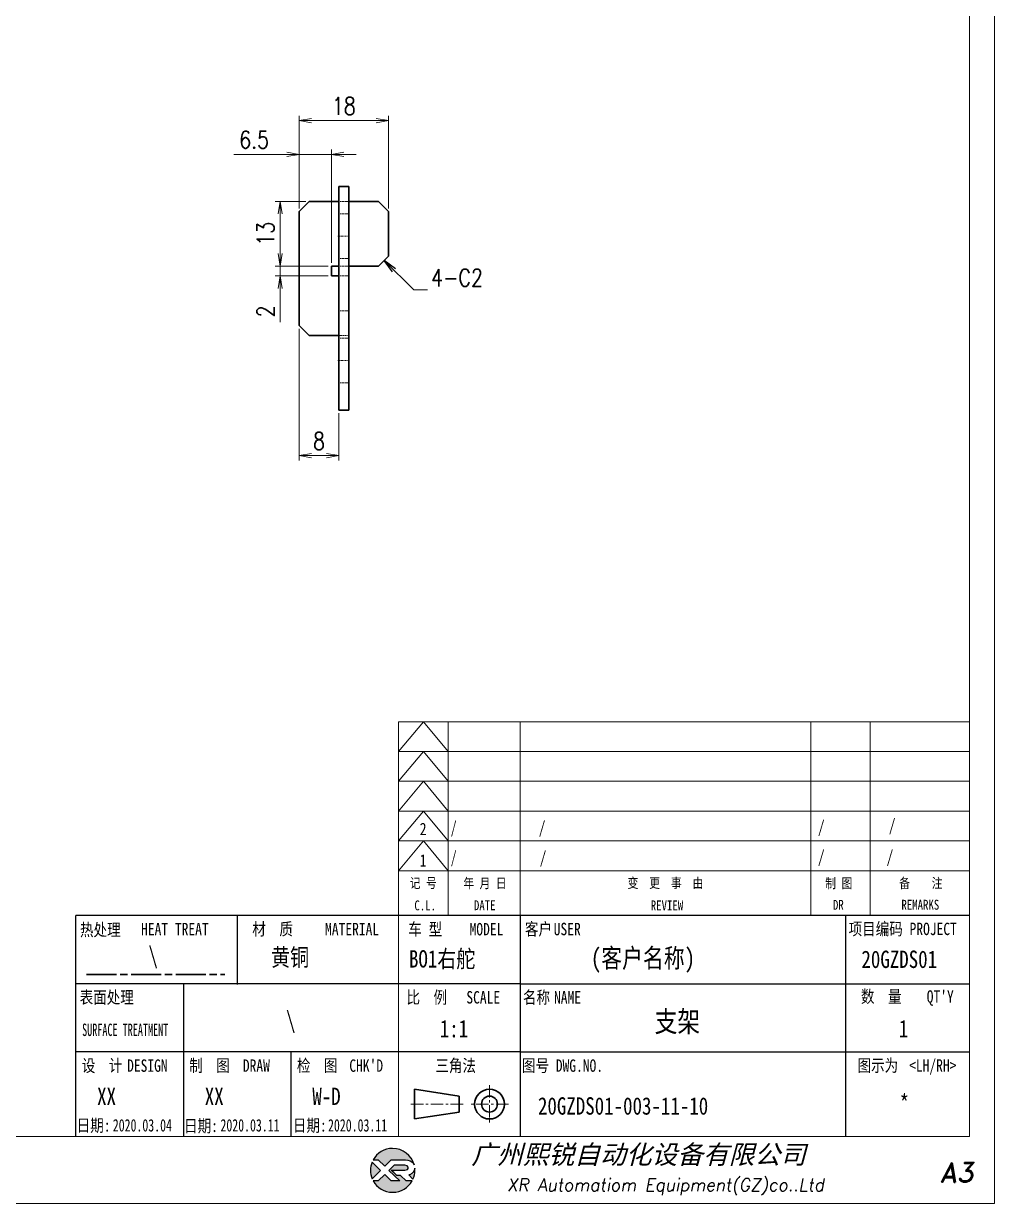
# Model space of a CAD drawing. Header units: inches. Extents: x 269 to 10986, y 1043 to 4337.
# Drawn here: x 2682.5 to 2878, y 1166.8 to 1404.4 of the extents above; entities that cross this region are included whole.
import ezdxf
from ezdxf.enums import TextEntityAlignment as Align

# ---------------------------------------------------------------- set-up
doc = ezdxf.new("R2010")
doc.units = ezdxf.units.IN
doc.header["$MEASUREMENT"] = 0
for name, pattern in [('AM_ISO02W050x2', [3.75, 3, -0.75]), ('AM_ISO08W050x2', [9, 6, -0.75, 1.5, -0.75]), ('CENTER', [2, 1.25, -0.25, 0.25, -0.25])]:
    doc.linetypes.add(name, pattern=pattern)
for name, color, linetype in [('DIM', 3, 'Continuous'), ('layer 1', 7, 'Continuous'), ('图\\M+19E79\\M+195B6\\M+18E9A', 7, 'Continuous'), ('图号', 7, 'Continuous'), ('图名', 7, 'Continuous'), ('数量', 7, 'Continuous'), ('材质', 7, 'Continuous'), ('表面处理', 7, 'Continuous'), ('车型', 7, 'Continuous')]:
    doc.layers.add(name, color=color, linetype=linetype)
for name, color, linetype, lineweight in [('中心线', 2, 'AM_ISO08W050x2', 18), ('图框', 7, 'Continuous', 18), ('热处理', 7, 'Continuous', 20), ('粗实线', 7, 'Continuous', 35), ('粗点划线', 6, 'AM_ISO08W050x2', 35), ('虚线', 1, 'AM_ISO02W050x2', 18)]:
    doc.layers.add(name, color=color, linetype=linetype, lineweight=lineweight)
doc.layers.add('打印', color=7, linetype='Continuous', lineweight=15, plot=False)
doc.layers.add('打印-禁用', color=7, linetype='Continuous', lineweight=15, plot=False)
doc.styles.add('DIM', font='romans.shx', dxfattribs={"width": 0.8, "bigfont": 'bigfont.shx'})
doc.styles.add('STYLE1', font='')
doc.styles.add('国标', font='simfang.ttf', dxfattribs={"width": 0.8})
doc.styles.add('标题\\M+18E9A', font='romand.shx', dxfattribs={"oblique": 10, "bigfont": 'bigfont.shx'})
doc.styles.get('STYLE1').set_extended_font_data('SimSun')
doc.dimstyles.new('XR 1-1', dxfattribs={"dimtxt": 3.5, "dimasz": 2.5, "dimexe": 1, "dimexo": 0.625, "dimgap": 1.2, "dimtad": 1, "dimtoh": 1, "dimdsep": 46, "dimtxsty": 'DIM', "dimblk": 'OPEN', "dimcen": 0, "dimclrd": 8, "dimclre": 8, "dimclrt": 2, "dimazin": 2, "dimtfac": 0.5, "dimtmove": 0, "dimatfit": 3, "dimldrblk": 'OPEN', "dimfxl": 0, "dimtolj": 2, "dimlwd": 18, "dimlwe": 18, "dimarcsym": 0})
doc.dimstyles.new('XR 1-1$0', dxfattribs={"dimtxt": 3.5, "dimasz": 2.5, "dimexe": 1, "dimexo": 0.625, "dimgap": 1.2, "dimtad": 1, "dimzin": 9, "dimdsep": 46, "dimtxsty": 'DIM', "dimblk": 'OPEN', "dimcen": 0, "dimclrd": 8, "dimclre": 8, "dimclrt": 2, "dimazin": 2, "dimtfac": 0.5, "dimtmove": 0, "dimatfit": 3, "dimldrblk": 'OPEN', "dimfxl": 0, "dimtolj": 2, "dimlwd": 18, "dimlwe": 18, "dimarcsym": 0})

# ---------------------------------------------------------------- blocks, each defined once
blk = doc.blocks.new('XR')
at = {"true_color": 0xfc8000}
h = blk.add_hatch(color=30, dxfattribs=at)
h.set_gradient(color1=(252, 128, 0), rotation=240, one_color=1, tint=1, name='INVCURVED')
edge = h.paths.add_edge_path()
edge.add_spline(control_points=[(-434.18, -5928.47), (-433.9, -5928.74), (-433.63, -5929.01), (-433.63, -5929.01), (-433.63, -5929.01), (-433.63, -5929.01), (-433.36, -5928.74), (-433.09, -5928.47)], knot_values=[0.5625, 0.5625, 0.5625, 0.5625, 0.625, 0.625, 0.625, 0.625, 0.6875, 0.6875, 0.6875, 0.6875], degree=3, periodic=0)
edge.add_spline(control_points=[(-433.09, -5928.47), (-432.82, -5928.2), (-432.54, -5927.93), (-432.54, -5927.93), (-432.54, -5927.93), (-432.54, -5927.93), (-432.04, -5927.93), (-431.53, -5927.93)], knot_values=[0.4375, 0.4375, 0.4375, 0.4375, 0.5, 0.5, 0.5, 0.5, 0.5625, 0.5625, 0.5625, 0.5625], degree=3, periodic=0)
edge.add_spline(control_points=[(-431.53, -5927.93), (-431.03, -5927.93), (-430.52, -5927.93), (-430.52, -5927.93), (-430.52, -5927.93), (-430, -5927.93), (-429.43, -5927.96), (-429.01, -5928.33)], knot_values=[0.25, 0.25, 0.25, 0.25, 0.3125, 0.3125, 0.3125, 0.3125, 0.4375, 0.4375, 0.4375, 0.4375], degree=3, periodic=0)
edge.add_spline(control_points=[(-429.01, -5928.33), (-428.88, -5928.44), (-428.78, -5928.59), (-428.71, -5928.75)], knot_values=[0.125, 0.125, 0.125, 0.125, 0.25, 0.25, 0.25, 0.25], degree=3, periodic=0)
edge.add_spline(control_points=[(-428.71, -5928.75), (-429.13, -5927.18), (-430.58, -5926.02), (-432.31, -5926.02)], knot_values=[0, 0, 0, 0, 0.125, 0.125, 0.125, 0.125], degree=3, periodic=0)
edge.add_spline(control_points=[(-432.31, -5926.02), (-433.72, -5926.02), (-434.94, -5926.79), (-435.58, -5927.93)], knot_values=[0.875, 0.875, 0.875, 0.875, 1, 1, 1, 1], degree=3, periodic=0)
edge.add_spline(control_points=[(-435.58, -5927.93), (-435.58, -5927.93), (-434.72, -5927.93), (-434.72, -5927.93), (-434.72, -5927.93), (-434.72, -5927.93), (-434.45, -5928.2), (-434.18, -5928.47)], knot_values=[0.6875, 0.6875, 0.6875, 0.6875, 0.8125, 0.8125, 0.8125, 0.8125, 0.875, 0.875, 0.875, 0.875], degree=3, periodic=0)
edge = h.paths.add_edge_path()
edge.add_spline(control_points=[(-434.79, -5929.26), (-435.04, -5929.02), (-435.34, -5928.72), (-435.54, -5928.53)], knot_values=[0.562504, 0.562504, 0.562504, 0.562504, 0.656252, 0.656252, 0.656252, 0.656252], degree=3, periodic=0)
edge.add_spline(control_points=[(-435.54, -5928.53), (-435.67, -5928.4), (-435.76, -5928.31), (-435.76, -5928.31), (-435.76, -5928.31), (-435.94, -5928.74), (-436.03, -5929.21), (-436.03, -5929.71)], knot_values=[0.25, 0.25, 0.25, 0.25, 0.312504, 0.312504, 0.312504, 0.312504, 0.562504, 0.562504, 0.562504, 0.562504], degree=3, periodic=0)
edge.add_spline(control_points=[(-436.03, -5929.71), (-436.03, -5930.2), (-435.94, -5930.67), (-435.76, -5931.1), (-435.76, -5931.1), (-435.4, -5930.75), (-435.05, -5930.4)], knot_values=[0.874998, 0.874998, 0.874998, 0.874998, 1.124998, 1.124998, 1.124998, 1.25, 1.25, 1.25, 1.25], degree=3, periodic=0)
edge.add_spline(control_points=[(-435.05, -5930.4), (-434.7, -5930.05), (-434.34, -5929.71), (-434.34, -5929.71), (-434.34, -5929.71), (-434.34, -5929.71), (-434.34, -5929.71), (-434.34, -5929.71)], knot_values=[0.749878, 0.749878, 0.749878, 0.749878, 0.874875, 0.874875, 0.874875, 0.874875, 0.874998, 0.874998, 0.874998, 0.874998], degree=3, periodic=0)
edge.add_spline(control_points=[(-434.34, -5929.71), (-434.34, -5929.71), (-434.34, -5929.71), (-434.34, -5929.71)], knot_values=[0.749634, 0.749634, 0.749634, 0.749634, 0.749817, 0.749817, 0.749817, 0.749817], degree=3, periodic=0)
edge.add_spline(control_points=[(-434.35, -5929.7), (-434.35, -5929.7), (-434.35, -5929.7), (-434.35, -5929.7)], knot_values=[0.738281, 0.738281, 0.738281, 0.738281, 0.742188, 0.742188, 0.742188, 0.742188], degree=3, periodic=0)
edge.add_spline(control_points=[(-434.35, -5929.7), (-434.36, -5929.69), (-434.37, -5929.68), (-434.38, -5929.67)], knot_values=[0.726563, 0.726563, 0.726563, 0.726563, 0.738281, 0.738281, 0.738281, 0.738281], degree=3, periodic=0)
edge.add_spline(control_points=[(-434.38, -5929.67), (-434.38, -5929.66), (-434.39, -5929.65), (-434.4, -5929.65)], knot_values=[0.718751, 0.718751, 0.718751, 0.718751, 0.726563, 0.726563, 0.726563, 0.726563], degree=3, periodic=0)
edge.add_spline(control_points=[(-434.4, -5929.65), (-434.42, -5929.63), (-434.45, -5929.6), (-434.47, -5929.58)], knot_values=[0.703126, 0.703126, 0.703126, 0.703126, 0.718751, 0.718751, 0.718751, 0.718751], degree=3, periodic=0)
edge.add_spline(control_points=[(-434.47, -5929.58), (-434.5, -5929.55), (-434.53, -5929.52), (-434.56, -5929.49)], knot_values=[0.687501, 0.687501, 0.687501, 0.687501, 0.703126, 0.703126, 0.703126, 0.703126], degree=3, periodic=0)
edge.add_spline(control_points=[(-434.56, -5929.49), (-434.63, -5929.42), (-434.71, -5929.35), (-434.79, -5929.26)], knot_values=[0.656252, 0.656252, 0.656252, 0.656252, 0.687501, 0.687501, 0.687501, 0.687501], degree=3, periodic=0)
at = {"true_color": 0x0348ff}
h = blk.add_hatch(color=160, dxfattribs=at)
h.set_gradient(color1=(3, 72, 255), color2=(0, 41, 153), one_color=1, tint=0.3, name='HEMISPHERICAL')
edge = h.paths.add_edge_path()
edge.add_spline(control_points=[(-432.54, -5929.67), (-432.26, -5929.95), (-431.94, -5930.23), (-431.66, -5930.51), (-431.66, -5930.51), (-431.66, -5930.51), (-431.66, -5930.51), (-431.66, -5930.51)], knot_values=[0.736842, 0.736842, 0.736842, 0.736842, 0.789474, 0.789474, 0.789474, 0.789474, 0.802633, 0.802633, 0.802633, 0.802633], degree=3, periodic=0)
edge.add_spline(control_points=[(-431.66, -5930.51), (-431.65, -5930.51), (-431.65, -5930.52), (-431.65, -5930.52)], knot_values=[0.802633, 0.802633, 0.802633, 0.802633, 0.815791, 0.815791, 0.815791, 0.815791], degree=3, periodic=0)
edge.add_spline(control_points=[(-431.65, -5930.52), (-431.64, -5930.53), (-431.64, -5930.53), (-431.64, -5930.53)], knot_values=[0.815791, 0.815791, 0.815791, 0.815791, 0.82237, 0.82237, 0.82237, 0.82237], degree=3, periodic=0)
edge.add_spline(control_points=[(-431.64, -5930.53), (-431.64, -5930.53), (-431.64, -5930.53), (-431.63, -5930.54)], knot_values=[0.82237, 0.82237, 0.82237, 0.82237, 0.828949, 0.828949, 0.828949, 0.828949], degree=3, periodic=0)
edge.add_spline(control_points=[(-431.63, -5930.54), (-431.63, -5930.54), (-431.63, -5930.54), (-431.63, -5930.54), (-431.63, -5930.54), (-431.63, -5930.54), (-431.59, -5930.54), (-431.52, -5930.54)], knot_values=[0.841901, 0.841901, 0.841901, 0.841901, 0.842105, 0.842105, 0.842105, 0.842105, 0.855264, 0.855264, 0.855264, 0.855264], degree=3, periodic=0)
edge.add_spline(control_points=[(-431.52, -5930.54), (-431.46, -5930.54), (-431.38, -5930.54), (-431.3, -5930.54)], knot_values=[0.855264, 0.855264, 0.855264, 0.855264, 0.868422, 0.868422, 0.868422, 0.868422], degree=3, periodic=0)
edge.add_spline(control_points=[(-431.3, -5930.54), (-431.26, -5930.54), (-431.22, -5930.54), (-431.18, -5930.54)], knot_values=[0.868422, 0.868422, 0.868422, 0.868422, 0.875, 0.875, 0.875, 0.875], degree=3, periodic=0)
edge.add_spline(control_points=[(-431.18, -5930.54), (-431.14, -5930.54), (-431.1, -5930.54), (-431.07, -5930.54)], knot_values=[0.875, 0.875, 0.875, 0.875, 0.881579, 0.881579, 0.881579, 0.881579], degree=3, periodic=0)
edge.add_spline(control_points=[(-431.07, -5930.54), (-431.05, -5930.54), (-431.04, -5930.54), (-431.03, -5930.54)], knot_values=[0.881579, 0.881579, 0.881579, 0.881579, 0.884869, 0.884869, 0.884869, 0.884869], degree=3, periodic=0)
edge.add_spline(control_points=[(-431.03, -5930.54), (-431.02, -5930.54), (-431, -5930.54), (-431, -5930.54)], knot_values=[0.884869, 0.884869, 0.884869, 0.884869, 0.888158, 0.888158, 0.888158, 0.888158], degree=3, periodic=0)
edge.add_spline(control_points=[(-431, -5930.54), (-430.99, -5930.54), (-430.99, -5930.54), (-430.98, -5930.54)], knot_values=[0.888158, 0.888158, 0.888158, 0.888158, 0.889803, 0.889803, 0.889803, 0.889803], degree=3, periodic=0)
edge.add_spline(control_points=[(-430.98, -5930.54), (-430.98, -5930.54), (-430.98, -5930.54), (-430.97, -5930.54)], knot_values=[0.889803, 0.889803, 0.889803, 0.889803, 0.891447, 0.891447, 0.891447, 0.891447], degree=3, periodic=0)
edge.add_spline(control_points=[(-430.97, -5930.54), (-430.97, -5930.54), (-430.97, -5930.54), (-430.97, -5930.54)], knot_values=[0.891447, 0.891447, 0.891447, 0.891447, 0.89227, 0.89227, 0.89227, 0.89227], degree=3, periodic=0)
edge.add_spline(control_points=[(-430.97, -5930.54), (-430.97, -5930.54), (-430.97, -5930.54), (-430.97, -5930.54)], knot_values=[0.89227, 0.89227, 0.89227, 0.89227, 0.893092, 0.893092, 0.893092, 0.893092], degree=3, periodic=0)
edge.add_spline(control_points=[(-430.97, -5930.54), (-430.97, -5930.54), (-430.97, -5930.54), (-430.97, -5930.54)], knot_values=[0.893092, 0.893092, 0.893092, 0.893092, 0.893503, 0.893503, 0.893503, 0.893503], degree=3, periodic=0)
edge.add_spline(control_points=[(-430.97, -5930.54), (-430.97, -5930.54), (-430.97, -5930.54), (-430.97, -5930.54)], knot_values=[0.893503, 0.893503, 0.893503, 0.893503, 0.893914, 0.893914, 0.893914, 0.893914], degree=3, periodic=0)
edge.add_spline(control_points=[(-430.97, -5930.54), (-430.97, -5930.54), (-430.97, -5930.54), (-430.97, -5930.54)], knot_values=[0.893914, 0.893914, 0.893914, 0.893914, 0.89412, 0.89412, 0.89412, 0.89412], degree=3, periodic=0)
edge.add_spline(control_points=[(-430.97, -5930.54), (-430.97, -5930.54), (-430.97, -5930.54), (-430.97, -5930.54)], knot_values=[0.89412, 0.89412, 0.89412, 0.89412, 0.894326, 0.894326, 0.894326, 0.894326], degree=3, periodic=0)
edge.add_spline(control_points=[(-430.97, -5930.54), (-430.97, -5930.54), (-430.97, -5930.54), (-430.97, -5930.54)], knot_values=[0.894428, 0.894428, 0.894428, 0.894428, 0.894531, 0.894531, 0.894531, 0.894531], degree=3, periodic=0)
edge.add_spline(control_points=[(-430.97, -5930.54), (-430.97, -5930.54), (-430.97, -5930.54), (-430.97, -5930.54)], knot_values=[0.894531, 0.894531, 0.894531, 0.894531, 0.894583, 0.894583, 0.894583, 0.894583], degree=3, periodic=0)
edge.add_spline(control_points=[(-430.97, -5930.54), (-430.97, -5930.54), (-430.97, -5930.54), (-430.97, -5930.54), (-430.97, -5930.54), (-430.97, -5930.54), (-430.73, -5930.78), (-430.49, -5931.01)], knot_values=[0.894685, 0.894685, 0.894685, 0.894685, 0.894737, 0.894737, 0.894737, 0.894737, 0.921052, 0.921052, 0.921052, 0.921052], degree=3, periodic=0)
edge.add_spline(control_points=[(-430.49, -5931.01), (-430.26, -5931.24), (-430.02, -5931.48), (-430.02, -5931.48)], knot_values=[0.921052, 0.921052, 0.921052, 0.921052, 0.947368, 0.947368, 0.947368, 0.947368], degree=3, periodic=0)
edge.add_spline(control_points=[(-430.02, -5931.48), (-430.02, -5931.48), (-430.02, -5931.48), (-430.02, -5931.48)], knot_values=[0.947522, 0.947522, 0.947522, 0.947522, 0.947573, 0.947573, 0.947573, 0.947573], degree=3, periodic=0)
edge.add_spline(control_points=[(-430.02, -5931.48), (-430.02, -5931.48), (-430.02, -5931.48), (-430.02, -5931.48)], knot_values=[0.947573, 0.947573, 0.947573, 0.947573, 0.947676, 0.947676, 0.947676, 0.947676], degree=3, periodic=0)
edge.add_spline(control_points=[(-430.02, -5931.48), (-430.02, -5931.48), (-430.02, -5931.48), (-430.02, -5931.48)], knot_values=[0.947676, 0.947676, 0.947676, 0.947676, 0.947779, 0.947779, 0.947779, 0.947779], degree=3, periodic=0)
edge.add_spline(control_points=[(-430.02, -5931.48), (-430.02, -5931.48), (-430.02, -5931.48), (-430.02, -5931.48)], knot_values=[0.947779, 0.947779, 0.947779, 0.947779, 0.947984, 0.947984, 0.947984, 0.947984], degree=3, periodic=0)
edge.add_spline(control_points=[(-430.02, -5931.48), (-430.02, -5931.48), (-430.02, -5931.48), (-430.02, -5931.48)], knot_values=[0.947984, 0.947984, 0.947984, 0.947984, 0.94819, 0.94819, 0.94819, 0.94819], degree=3, periodic=0)
edge.add_spline(control_points=[(-430.02, -5931.48), (-430.02, -5931.48), (-430.02, -5931.48), (-430.02, -5931.48)], knot_values=[0.94819, 0.94819, 0.94819, 0.94819, 0.948601, 0.948601, 0.948601, 0.948601], degree=3, periodic=0)
edge.add_spline(control_points=[(-430.02, -5931.48), (-430.02, -5931.48), (-430.02, -5931.48), (-430.02, -5931.48)], knot_values=[0.948601, 0.948601, 0.948601, 0.948601, 0.949012, 0.949012, 0.949012, 0.949012], degree=3, periodic=0)
edge.add_spline(control_points=[(-430.02, -5931.48), (-430.02, -5931.48), (-430.01, -5931.48), (-430.01, -5931.48)], knot_values=[0.949012, 0.949012, 0.949012, 0.949012, 0.949834, 0.949834, 0.949834, 0.949834], degree=3, periodic=0)
edge.add_spline(control_points=[(-430.01, -5931.48), (-430.01, -5931.48), (-430.01, -5931.48), (-430.01, -5931.48)], knot_values=[0.949834, 0.949834, 0.949834, 0.949834, 0.950657, 0.950657, 0.950657, 0.950657], degree=3, periodic=0)
edge.add_spline(control_points=[(-430.01, -5931.48), (-430.01, -5931.48), (-430, -5931.48), (-430, -5931.48)], knot_values=[0.950657, 0.950657, 0.950657, 0.950657, 0.952301, 0.952301, 0.952301, 0.952301], degree=3, periodic=0)
edge.add_spline(control_points=[(-430, -5931.48), (-429.99, -5931.48), (-429.98, -5931.48), (-429.98, -5931.48)], knot_values=[0.952301, 0.952301, 0.952301, 0.952301, 0.953946, 0.953946, 0.953946, 0.953946], degree=3, periodic=0)
edge.add_spline(control_points=[(-429.98, -5931.48), (-429.96, -5931.48), (-429.95, -5931.48), (-429.93, -5931.48)], knot_values=[0.953946, 0.953946, 0.953946, 0.953946, 0.957236, 0.957236, 0.957236, 0.957236], degree=3, periodic=0)
edge.add_spline(control_points=[(-429.93, -5931.48), (-429.91, -5931.48), (-429.89, -5931.48), (-429.87, -5931.48)], knot_values=[0.957236, 0.957236, 0.957236, 0.957236, 0.960525, 0.960525, 0.960525, 0.960525], degree=3, periodic=0)
edge.add_spline(control_points=[(-429.87, -5931.48), (-429.82, -5931.48), (-429.77, -5931.48), (-429.71, -5931.48)], knot_values=[0.960525, 0.960525, 0.960525, 0.960525, 0.967104, 0.967104, 0.967104, 0.967104], degree=3, periodic=0)
edge.add_spline(control_points=[(-429.71, -5931.48), (-429.65, -5931.48), (-429.59, -5931.48), (-429.53, -5931.48)], knot_values=[0.967104, 0.967104, 0.967104, 0.967104, 0.973683, 0.973683, 0.973683, 0.973683], degree=3, periodic=0)
edge.add_spline(control_points=[(-429.53, -5931.48), (-429.41, -5931.48), (-429.29, -5931.48), (-429.19, -5931.48)], knot_values=[0.973683, 0.973683, 0.973683, 0.973683, 0.98684, 0.98684, 0.98684, 0.98684], degree=3, periodic=0)
edge.add_spline(control_points=[(-429.19, -5931.48), (-429.1, -5931.48), (-429.04, -5931.48), (-429.04, -5931.48), (-429.67, -5932.62), (-430.9, -5933.39), (-432.31, -5933.39)], knot_values=[0.98684, 0.98684, 0.98684, 0.98684, 1, 1, 1, 1.052632, 1.052632, 1.052632, 1.052632], degree=3, periodic=0)
edge.add_spline(control_points=[(-432.31, -5933.39), (-433.72, -5933.39), (-434.94, -5932.62), (-435.58, -5931.48), (-435.58, -5931.48), (-435.58, -5931.48), (-435.36, -5931.48), (-435.15, -5931.48)], knot_values=[0.052632, 0.052632, 0.052632, 0.052632, 0.105263, 0.105263, 0.105263, 0.105263, 0.131579, 0.131579, 0.131579, 0.131579], degree=3, periodic=0)
edge.add_spline(control_points=[(-435.15, -5931.48), (-434.93, -5931.48), (-434.72, -5931.48), (-434.72, -5931.48), (-434.72, -5931.48), (-434.72, -5931.48), (-434.45, -5931.21), (-434.18, -5930.94)], knot_values=[0.131579, 0.131579, 0.131579, 0.131579, 0.157895, 0.157895, 0.157895, 0.157895, 0.184211, 0.184211, 0.184211, 0.184211], degree=3, periodic=0)
edge.add_spline(control_points=[(-434.18, -5930.94), (-433.9, -5930.67), (-433.63, -5930.4), (-433.63, -5930.4), (-433.63, -5930.4), (-433.63, -5930.4), (-433.36, -5930.67), (-433.09, -5930.94)], knot_values=[0.184211, 0.184211, 0.184211, 0.184211, 0.210526, 0.210526, 0.210526, 0.210526, 0.236842, 0.236842, 0.236842, 0.236842], degree=3, periodic=0)
edge.add_spline(control_points=[(-433.09, -5930.94), (-432.82, -5931.21), (-432.54, -5931.48), (-432.54, -5931.48), (-432.54, -5931.48), (-432.54, -5931.48), (-432.19, -5931.48), (-431.83, -5931.48)], knot_values=[0.236842, 0.236842, 0.236842, 0.236842, 0.263158, 0.263158, 0.263158, 0.263158, 0.289474, 0.289474, 0.289474, 0.289474], degree=3, periodic=0)
edge.add_spline(control_points=[(-431.83, -5931.48), (-431.48, -5931.48), (-431.12, -5931.48), (-431.12, -5931.48), (-431.12, -5931.48), (-431.12, -5931.48), (-431.57, -5931.03), (-432.02, -5930.59)], knot_values=[0.289474, 0.289474, 0.289474, 0.289474, 0.315789, 0.315789, 0.315789, 0.315789, 0.342105, 0.342105, 0.342105, 0.342105], degree=3, periodic=0)
edge.add_spline(control_points=[(-432.02, -5930.59), (-432.47, -5930.15), (-432.92, -5929.71), (-432.92, -5929.71), (-432.92, -5929.71), (-432.92, -5929.71), (-432.71, -5929.5), (-432.5, -5929.29)], knot_values=[0.342105, 0.342105, 0.342105, 0.342105, 0.368421, 0.368421, 0.368421, 0.368421, 0.394737, 0.394737, 0.394737, 0.394737], degree=3, periodic=0)
edge.add_spline(control_points=[(-432.5, -5929.29), (-432.3, -5929.09), (-432.09, -5928.88), (-432.09, -5928.88)], knot_values=[0.394737, 0.394737, 0.394737, 0.394737, 0.421053, 0.421053, 0.421053, 0.421053], degree=3, periodic=0)
edge.add_spline(control_points=[(-432.09, -5928.88), (-432.09, -5928.88), (-432.06, -5928.86), (-432.06, -5928.86)], knot_values=[0.421053, 0.421053, 0.421053, 0.421053, 0.473684, 0.473684, 0.473684, 0.473684], degree=3, periodic=0)
edge.add_spline(control_points=[(-432.06, -5928.86), (-432.06, -5928.86), (-432.06, -5928.86), (-432.06, -5928.86), (-432.06, -5928.86), (-432.06, -5928.86), (-430.4, -5928.86), (-430.26, -5928.86)], knot_values=[0.473684, 0.473684, 0.473684, 0.473684, 0.473684, 0.473684, 0.473684, 0.473684, 0.526316, 0.526316, 0.526316, 0.526316], degree=3, periodic=0)
edge.add_spline(control_points=[(-430.26, -5928.86), (-429.54, -5928.86), (-429.62, -5929.4), (-429.83, -5929.55)], knot_values=[0.526316, 0.526316, 0.526316, 0.526316, 0.578947, 0.578947, 0.578947, 0.578947], degree=3, periodic=0)
edge.add_spline(control_points=[(-429.83, -5929.55), (-429.94, -5929.62), (-430.08, -5929.65), (-430.26, -5929.65), (-430.26, -5929.65), (-430.26, -5929.65), (-430.48, -5929.65), (-430.71, -5929.66)], knot_values=[0.578947, 0.578947, 0.578947, 0.578947, 0.631579, 0.631579, 0.631579, 0.631579, 0.657895, 0.657895, 0.657895, 0.657895], degree=3, periodic=0)
edge.add_spline(control_points=[(-430.71, -5929.66), (-430.93, -5929.66), (-431.15, -5929.67), (-431.15, -5929.67), (-431.15, -5929.67), (-431.15, -5929.67), (-432.54, -5929.67), (-432.54, -5929.67)], knot_values=[0.657895, 0.657895, 0.657895, 0.657895, 0.684211, 0.684211, 0.684211, 0.684211, 0.736842, 0.736842, 0.736842, 0.736842], degree=3, periodic=0)
edge = h.paths.add_edge_path()
edge.add_spline(control_points=[(-428.6, -5929.32), (-428.61, -5929.67), (-428.76, -5930), (-429.06, -5930.22)], knot_values=[0.8, 0.8, 0.8, 0.8, 1, 1, 1, 1], degree=3, periodic=0)
edge.add_spline(control_points=[(-429.06, -5930.22), (-429.22, -5930.34), (-429.41, -5930.43), (-429.61, -5930.48)], knot_values=[0.6, 0.6, 0.6, 0.6, 0.8, 0.8, 0.8, 0.8], degree=3, periodic=0)
edge.add_spline(control_points=[(-429.61, -5930.48), (-429.61, -5930.48), (-428.9, -5931.19), (-428.9, -5931.19), (-428.9, -5931.19), (-428.69, -5930.73), (-428.58, -5930.23), (-428.58, -5929.71)], knot_values=[0.2, 0.2, 0.2, 0.2, 0.4, 0.4, 0.4, 0.4, 0.6, 0.6, 0.6, 0.6], degree=3, periodic=0)
edge.add_spline(control_points=[(-428.58, -5929.71), (-428.58, -5929.58), (-428.59, -5929.45), (-428.6, -5929.32)], knot_values=[0, 0, 0, 0, 0.2, 0.2, 0.2, 0.2], degree=3, periodic=0)
at = {"layer": 'layer 1', "color": 30}
for points, knots in [([(-432.31, -5926.02), (-430.58, -5926.02), (-429.13, -5927.18), (-428.71, -5928.75), (-428.71, -5928.75), (-428.78, -5928.59), (-428.88, -5928.44), (-429.01, -5928.33), (-429.01, -5928.33), (-429.43, -5927.96), (-430, -5927.93), (-430.52, -5927.93), (-430.52, -5927.93), (-430.52, -5927.93), (-432.54, -5927.93), (-432.54, -5927.93), (-432.54, -5927.93), (-432.54, -5927.93), (-433.63, -5929.01), (-433.63, -5929.01), (-433.63, -5929.01), (-433.63, -5929.01), (-434.72, -5927.93), (-434.72, -5927.93), (-434.72, -5927.93), (-434.72, -5927.93), (-435.58, -5927.93), (-435.58, -5927.93), (-435.58, -5927.93), (-434.94, -5926.79), (-433.72, -5926.02), (-432.31, -5926.02)], [0, 0, 0, 0, 0.125, 0.125, 0.125, 0.125, 0.25, 0.25, 0.25, 0.25, 0.375, 0.375, 0.375, 0.375, 0.5, 0.5, 0.5, 0.5, 0.625, 0.625, 0.625, 0.625, 0.75, 0.75, 0.75, 0.75, 0.875, 0.875, 0.875, 0.875, 1, 1, 1, 1]), ([(-435.76, -5931.1), (-435.94, -5930.67), (-436.03, -5930.2), (-436.03, -5929.71), (-436.03, -5929.71), (-436.03, -5929.21), (-435.94, -5928.74), (-435.76, -5928.31), (-435.76, -5928.31), (-435.76, -5928.31), (-434.34, -5929.71), (-434.34, -5929.71), (-434.34, -5929.71), (-434.34, -5929.71), (-435.76, -5931.1), (-435.76, -5931.1)], [0, 0, 0, 0, 0.25, 0.25, 0.25, 0.25, 0.5, 0.5, 0.5, 0.5, 0.75, 0.75, 0.75, 0.75, 1, 1, 1, 1])]:
    blk.add_open_spline(points, degree=3, knots=knots, dxfattribs=at)
at = {"layer": 'layer 1', "color": 154}
for points, knots in [([(-429.04, -5931.48), (-429.67, -5932.62), (-430.9, -5933.39), (-432.31, -5933.39), (-432.31, -5933.39), (-433.72, -5933.39), (-434.94, -5932.62), (-435.58, -5931.48), (-435.58, -5931.48), (-435.58, -5931.48), (-434.72, -5931.48), (-434.72, -5931.48), (-434.72, -5931.48), (-434.72, -5931.48), (-433.63, -5930.4), (-433.63, -5930.4), (-433.63, -5930.4), (-433.63, -5930.4), (-432.54, -5931.48), (-432.54, -5931.48), (-432.54, -5931.48), (-432.54, -5931.48), (-431.12, -5931.48), (-431.12, -5931.48), (-431.12, -5931.48), (-431.12, -5931.48), (-432.92, -5929.71), (-432.92, -5929.71), (-432.92, -5929.71), (-432.92, -5929.71), (-432.09, -5928.88), (-432.09, -5928.88), (-432.09, -5928.88), (-432.09, -5928.88), (-432.06, -5928.86), (-432.06, -5928.86), (-432.06, -5928.86), (-432.06, -5928.86), (-430.4, -5928.86), (-430.26, -5928.86), (-430.26, -5928.86), (-429.54, -5928.86), (-429.62, -5929.4), (-429.83, -5929.55), (-429.83, -5929.55), (-429.94, -5929.62), (-430.08, -5929.65), (-430.26, -5929.65), (-430.26, -5929.65), (-430.26, -5929.65), (-431.15, -5929.67), (-431.15, -5929.67), (-431.15, -5929.67), (-431.15, -5929.67), (-432.54, -5929.67), (-432.54, -5929.67), (-432.54, -5929.67), (-432.26, -5929.95), (-431.94, -5930.23), (-431.66, -5930.51), (-431.66, -5930.51), (-431.66, -5930.51), (-431.63, -5930.54), (-431.63, -5930.54), (-431.63, -5930.54), (-431.63, -5930.54), (-430.97, -5930.54), (-430.97, -5930.54), (-430.97, -5930.54), (-430.97, -5930.54), (-430.02, -5931.48), (-430.02, -5931.48), (-430.02, -5931.48), (-430.02, -5931.48), (-429.04, -5931.48), (-429.04, -5931.48)], [0, 0, 0, 0, 0.052632, 0.052632, 0.052632, 0.052632, 0.105263, 0.105263, 0.105263, 0.105263, 0.157895, 0.157895, 0.157895, 0.157895, 0.210526, 0.210526, 0.210526, 0.210526, 0.263158, 0.263158, 0.263158, 0.263158, 0.315789, 0.315789, 0.315789, 0.315789, 0.368421, 0.368421, 0.368421, 0.368421, 0.421053, 0.421053, 0.421053, 0.421053, 0.473684, 0.473684, 0.473684, 0.473684, 0.526316, 0.526316, 0.526316, 0.526316, 0.578947, 0.578947, 0.578947, 0.578947, 0.631579, 0.631579, 0.631579, 0.631579, 0.684211, 0.684211, 0.684211, 0.684211, 0.736842, 0.736842, 0.736842, 0.736842, 0.789474, 0.789474, 0.789474, 0.789474, 0.842105, 0.842105, 0.842105, 0.842105, 0.894737, 0.894737, 0.894737, 0.894737, 0.947368, 0.947368, 0.947368, 0.947368, 1, 1, 1, 1]), ([(-428.6, -5929.32), (-428.59, -5929.45), (-428.58, -5929.58), (-428.58, -5929.71), (-428.58, -5929.71), (-428.58, -5930.23), (-428.69, -5930.73), (-428.9, -5931.19), (-428.9, -5931.19), (-428.9, -5931.19), (-429.61, -5930.48), (-429.61, -5930.48), (-429.61, -5930.48), (-429.41, -5930.43), (-429.22, -5930.34), (-429.06, -5930.22), (-429.06, -5930.22), (-428.76, -5930), (-428.61, -5929.67), (-428.6, -5929.32)], [0, 0, 0, 0, 0.2, 0.2, 0.2, 0.2, 0.4, 0.4, 0.4, 0.4, 0.6, 0.6, 0.6, 0.6, 0.8, 0.8, 0.8, 0.8, 1, 1, 1, 1])]:
    blk.add_open_spline(points, degree=3, knots=knots, dxfattribs=at)
blk = doc.blocks.new('GZDEH零件A3图框V01版')
at = {"layer": '中心线', "color": 1, "linetype": 'CENTER', "lineweight": 5, "ltscale": 2}
for p, q in [((3175.82, -1822.66), (3175.82, -1830.26)), ((3170.49, -1826.46), (3159.89, -1826.46)), ((3179.62, -1826.46), (3172.02, -1826.46))]:
    blk.add_line(p, q, dxfattribs=at)
at = {"layer": '图\\M+19E79\\M+195B6\\M+18E9A', "color": 7}
blk.add_line((3272.49, -1788.46), (3092.49, -1788.46), dxfattribs=at)
at = {"layer": '图\\M+19E79\\M+195B6\\M+18E9A', "color": 9}
for p, q in [((3272.49, -1788.46), (3092.49, -1788.46)), ((3124.99, -1788.46), (3124.99, -1802.35)), ((3181.99, -1788.46), (3181.99, -1832.96)), ((3247.49, -1788.46), (3247.49, -1832.96)), ((3181.99, -1802.21), (3092.49, -1802.21)), ((3114.17, -1802.21), (3114.17, -1815.96)), ((3181.99, -1802.21), (3272.49, -1802.21)), ((3181.99, -1815.96), (3092.49, -1815.96)), ((3114.17, -1815.96), (3114.17, -1832.96)), ((3114.17, -1815.96), (3114.17, -1832.96)), ((3135.83, -1815.96), (3135.83, -1832.96)), ((3135.83, -1815.96), (3135.83, -1832.96)), ((3181.99, -1815.96), (3272.49, -1815.96))]:
    blk.add_line(p, q, dxfattribs=at)
at = {"layer": '图\\M+19E79\\M+195B6\\M+18E9A', "color": 9, "linetype": 'Continuous'}
blk.add_line((3092.49, -1832.96), (3092.49, -1788.46), dxfattribs=at)
at = {"layer": '图框', "linetype": 'Continuous'}
for p, q in [((3272.49, -1832.96), (3272.49, -1554.46)), ((3157.49, -1749.46), (3272.49, -1749.46)), ((3157.49, -1832.96), (3157.49, -1749.46)), ((2882.49, -1832.96), (3272.49, -1832.96))]:
    blk.add_line(p, q, dxfattribs=at)
at = {"layer": '图框', "color": 9}
for p, q in [((3157.49, -1755.46), (3162.49, -1749.46)), ((3162.49, -1749.46), (3167.49, -1755.46)), ((3167.49, -1788.46), (3167.49, -1749.46)), ((3240.49, -1788.46), (3240.49, -1749.46)), ((3252.49, -1749.46), (3252.49, -1788.46)), ((3157.49, -1755.46), (3272.49, -1755.46)), ((3157.49, -1761.46), (3162.49, -1755.46)), ((3162.49, -1755.46), (3167.49, -1761.46)), ((3157.49, -1761.46), (3272.49, -1761.46)), ((3157.49, -1767.46), (3162.49, -1761.46)), ((3162.49, -1761.46), (3167.49, -1767.46)), ((3157.49, -1767.46), (3272.49, -1767.46)), ((3157.49, -1773.46), (3162.49, -1767.46)), ((3162.49, -1767.46), (3167.49, -1773.46)), ((3157.49, -1773.46), (3272.49, -1773.46)), ((3157.49, -1779.46), (3162.49, -1773.46)), ((3162.49, -1773.46), (3167.49, -1779.46)), ((3157.49, -1779.46), (3272.49, -1779.46))]:
    blk.add_line(p, q, dxfattribs=at)
at = {"layer": '图框', "color": 9, "linetype": 'Continuous'}
blk.add_line((3181.99, -1749.46), (3181.99, -1832.96), dxfattribs=at)
at = {"layer": '图框', "color": 2, "linetype": 'ByBlock', "lineweight": 35}
for p, q in [((3169.69, -1824.86), (3160.69, -1823.46)), ((3160.69, -1829.46), (3160.69, -1823.46)), ((3169.69, -1824.86), (3169.69, -1828.06)), ((3169.69, -1828.06), (3160.69, -1829.46))]:
    blk.add_line(p, q, dxfattribs=at)
for radius in [3, 1.6]:
    blk.add_circle((3175.82, -1826.46), radius, dxfattribs=at)
at = {"layer": '打印-禁用', "linetype": 'Continuous'}
for p, q in [((3277.49, -1846.46), (3277.49, -1549.46)), ((2857.49, -1846.46), (3277.49, -1846.46))]:
    blk.add_line(p, q, dxfattribs=at)
at = {"layer": 'DIM', "xscale": 1.199999999999818, "yscale": 1.199999999999818, "zscale": 1.199999999999818}
blk.add_blockref('XR', (3675.07, 5275.84), dxfattribs=at)
at = {"layer": '图\\M+19E79\\M+195B6\\M+18E9A', "color": 9, "style": '国标'}
for s, width, p in [('热处理', 0.8, (3093.35, -1792.61)), ('材  质', 0.8, (3128.04, -1792.46)), ('项目编码 PROJECT', 0.8, (3248.13, -1792.43)), ('数  量', 0.8, (3250.61, -1806.05)), ('表面处理', 0.8, (3093.27, -1806.21)), ('比  例\u3000', 0.8, (3159.1, -1806.21)), ('SCALE', 0.8, (3171.15, -1806.21)), ('名称\u3000', 0.8, (3182.54, -1806.21)), ('NAME', 0.8, (3188.8, -1806.21)), ("QT'Y ", 0.8, (3263.86, -1806.05)), ('SURFACE TREATMENT', 0.6, (3093.77, -1812.75)), (' DESIGN', 0.8, (3101.47, -1819.96)), (' DRAW', 0.8, (3124.78, -1819.96)), ("CHK'D", 0.8, (3147.58, -1819.96)), ('三角法', 0.8, (3164.9, -1819.96)), ('图号', 0.8, (3182.36, -1819.96)), ('DWG.NO.', 0.8, (3189.16, -1819.96)), ('图示为', 0.8, (3249.94, -1819.93)), ('<LH/RH>', 0.8, (3260.31, -1819.93))]:
    blk.add_text(s, height=2.5, dxfattribs=dict(at, width=width)).set_placement(p)
at = {"layer": '图\\M+19E79\\M+195B6\\M+18E9A', "color": 9, "style": '国标', "width": 0.8}
for s, p in [('HEAT TREAT', (3112.45, -1792.46)), ('MATERIAL', (3148.14, -1792.46)), ('客户', (3185.68, -1792.46)), ('USER', (3191.46, -1792.46)), ('设  计', (3097.79, -1819.96)), ('制  图', (3119.43, -1819.96)), ('检  图', (3141.11, -1819.96)), ('日期:', (3096.09, -1832)), ('日期:', (3117.71, -1832.1)), ('日期:', (3139.62, -1832))]:
    blk.add_text(s, height=2.5, dxfattribs=at).set_placement(p, align=Align.CENTER)
for s, p in [('车 型', (3162.87, -1791.2)), ('MODEL', (3175.2, -1791.24))]:
    blk.add_text(s, height=2.5, dxfattribs=at).set_placement(p, align=Align.MIDDLE)
at = {"layer": '图\\M+19E79\\M+195B6\\M+18E9A', "color": 7, "lineweight": -3, "style": 'STYLE1', "oblique": 15}
blk.add_text('广州熙锐自动化设备有限公司 ', height=3.8, dxfattribs=at).set_placement((3172.16, -1838.51))
at = {"layer": '图\\M+19E79\\M+195B6\\M+18E9A', "color": 7, "style": '标题\\M+18E9A', "oblique": 10}
for s, height, p in [('A3', 4, (3269.91, -1840.2)), ('XR Automatiom Equipment(GZ)co..Ltd', 2.5, (3211.26, -1842.9))]:
    blk.add_text(s, height=height, dxfattribs=at).set_placement(p, align=Align.MIDDLE)
at = {"layer": '图框', "color": 9, "style": '国标', "width": 0.8}
for s, p in [('记 号', (3162.47, -1782.94)), ('年 月 日', (3174.9, -1782.98)), ('变  更  事  由', (3211.24, -1782.93)), ('C.L.', (3162.86, -1787.45)), ('DATE', (3174.85, -1787.42)), ('REVIEW', (3211.55, -1787.45))]:
    blk.add_text(s, height=2, dxfattribs=at).set_placement(p, align=Align.CENTER)
for s, p in [('制 图', (3246.15, -1781.95)), ('备    注', (3262.68, -1781.92)), ('DR', (3246.06, -1786.34)), ('REMARKS', (3262.57, -1786.32))]:
    blk.add_text(s, height=2, dxfattribs=at).set_placement(p, align=Align.MIDDLE)
blk = doc.blocks.new('DEH A3')
at = {"layer": '图框'}
blk.add_blockref('GZDEH零件A3图框V01版', (-2857.49, 1846.46), dxfattribs=at)
blk = doc.blocks.new('_Open')
at = {"color": 0, "linetype": 'ByBlock', "lineweight": -2}
for p, q in [((-1, 0.167), (0, 0)), ((-1, -0.167), (0, 0)), ((0, 0), (-1, 0))]:
    blk.add_line(p, q, dxfattribs=at)
blk = doc.blocks.new('*D665')
at = {"layer": 'Defpoints', "color": 0, "transparency": 16777216}
for p in [(2755.96, 1384.86), (2737.96, 1366.58), (2755.96, 1366.58)]:
    blk.add_point(p, dxfattribs=at)
at = {"layer": 'DIM', "color": 8, "lineweight": 18, "transparency": 16777216}
for p, q in [((2737.96, 1367.2), (2737.96, 1385.86)), ((2755.96, 1367.2), (2755.96, 1385.86)), ((2740.46, 1384.86), (2753.46, 1384.86))]:
    blk.add_line(p, q, dxfattribs=at)
at = {"layer": 'DIM', "color": 8, "lineweight": 18, "transparency": 16777216, "xscale": 2.5, "yscale": 2.5, "zscale": 2.5, "rotation": 180}
blk.add_blockref('_Open', (2737.96, 1384.86), dxfattribs=at)
at = {"layer": 'DIM', "color": 8, "lineweight": 18, "transparency": 16777216, "xscale": 2.5, "yscale": 2.5, "zscale": 2.5}
blk.add_blockref('_Open', (2755.96, 1384.86), dxfattribs=at)
at = {"layer": 'DIM', "color": 2, "transparency": 16777216, "insert": (2746.96, 1387.81), "char_height": 3.5, "attachment_point": 5, "style": 'DIM'}
blk.add_mtext('\\A2;18', dxfattribs=at)
blk = doc.blocks.new('*D681')
at = {"layer": 'Defpoints', "color": 0, "transparency": 16777216}
for p in [(2734.16, 1368.58), (2739.96, 1368.58), (2744.46, 1355.58)]:
    blk.add_point(p, dxfattribs=at)
at = {"layer": 'DIM', "color": 8, "lineweight": 18, "transparency": 16777216}
for p, q in [((2739.34, 1368.58), (2733.16, 1368.58)), ((2734.16, 1358.08), (2734.16, 1366.08)), ((2743.84, 1355.58), (2733.16, 1355.58))]:
    blk.add_line(p, q, dxfattribs=at)
at = {"layer": 'DIM', "color": 8, "lineweight": 18, "transparency": 16777216, "xscale": 2.5, "yscale": 2.5, "zscale": 2.5}
for p, rotation in [((2734.16, 1368.58), 90), ((2734.16, 1355.58), 270)]:
    blk.add_blockref('_Open', p, dxfattribs=dict(at, rotation=rotation))
at = {"layer": 'DIM', "color": 2, "transparency": 16777216, "insert": (2731.21, 1362.08), "char_height": 3.5, "attachment_point": 5, "rotation": 90, "style": 'DIM'}
blk.add_mtext('\\A2;13', dxfattribs=at)
blk = doc.blocks.new('*D682')
at = {"layer": 'Defpoints', "color": 0, "transparency": 16777216}
for p in [(2734.15, 1355.58), (2744.46, 1355.58), (2744.46, 1353.58)]:
    blk.add_point(p, dxfattribs=at)
at = {"layer": 'DIM', "color": 8, "lineweight": 18, "transparency": 16777216}
for p, q in [((2734.15, 1358.08), (2734.15, 1360.58)), ((2743.84, 1355.58), (2733.15, 1355.58)), ((2734.15, 1355.58), (2734.15, 1353.58)), ((2743.84, 1353.58), (2733.15, 1353.58)), ((2734.15, 1351.08), (2734.15, 1344.31))]:
    blk.add_line(p, q, dxfattribs=at)
at = {"layer": 'DIM', "color": 8, "lineweight": 18, "transparency": 16777216, "xscale": 2.5, "yscale": 2.5, "zscale": 2.5}
for p, rotation in [((2734.15, 1355.58), 270), ((2734.15, 1353.58), 90)]:
    blk.add_blockref('_Open', p, dxfattribs=dict(at, rotation=rotation))
at = {"layer": 'DIM', "color": 2, "transparency": 16777216, "insert": (2731.2, 1346.45), "char_height": 3.5, "attachment_point": 5, "rotation": 90, "style": 'DIM'}
blk.add_mtext('\\A2;2', dxfattribs=at)
blk = doc.blocks.new('*D683')
at = {"layer": 'Defpoints', "color": 0, "transparency": 16777216}
for p in [(2737.96, 1378.07), (2737.96, 1366.58), (2744.46, 1355.58)]:
    blk.add_point(p, dxfattribs=at)
at = {"layer": 'DIM', "color": 8, "lineweight": 18, "transparency": 16777216}
for p, q in [((2735.46, 1378.07), (2724.83, 1378.07)), ((2737.96, 1367.2), (2737.96, 1379.07)), ((2744.46, 1378.07), (2737.96, 1378.07)), ((2744.46, 1356.2), (2744.46, 1379.07)), ((2746.96, 1378.07), (2749.46, 1378.07))]:
    blk.add_line(p, q, dxfattribs=at)
at = {"layer": 'DIM', "color": 8, "lineweight": 18, "transparency": 16777216, "xscale": 2.5, "yscale": 2.5, "zscale": 2.5}
blk.add_blockref('_Open', (2737.96, 1378.07), dxfattribs=at)
at = {"layer": 'DIM', "color": 8, "lineweight": 18, "transparency": 16777216, "xscale": 2.5, "yscale": 2.5, "zscale": 2.5, "rotation": 180}
blk.add_blockref('_Open', (2744.46, 1378.07), dxfattribs=at)
at = {"layer": 'DIM', "color": 2, "transparency": 16777216, "insert": (2728.9, 1381.02), "char_height": 3.5, "attachment_point": 5, "style": 'DIM'}
blk.add_mtext('\\A2;6.5', dxfattribs=at)
blk = doc.blocks.new('*D684')
at = {"layer": 'Defpoints', "color": 0, "transparency": 16777216}
for p in [(2737.96, 1343.58), (2745.96, 1326.58), (2737.96, 1317.4)]:
    blk.add_point(p, dxfattribs=at)
at = {"layer": 'DIM', "color": 8, "lineweight": 18, "transparency": 16777216}
for p, q in [((2737.96, 1342.95), (2737.96, 1316.4)), ((2745.96, 1325.95), (2745.96, 1316.4)), ((2743.46, 1317.4), (2740.46, 1317.4))]:
    blk.add_line(p, q, dxfattribs=at)
at = {"layer": 'DIM', "color": 8, "lineweight": 18, "transparency": 16777216, "xscale": 2.5, "yscale": 2.5, "zscale": 2.5, "rotation": 180}
blk.add_blockref('_Open', (2737.96, 1317.4), dxfattribs=at)
at = {"layer": 'DIM', "color": 8, "lineweight": 18, "transparency": 16777216, "xscale": 2.5, "yscale": 2.5, "zscale": 2.5}
blk.add_blockref('_Open', (2745.96, 1317.4), dxfattribs=at)
at = {"layer": 'DIM', "color": 2, "transparency": 16777216, "insert": (2741.96, 1320.35), "char_height": 3.5, "attachment_point": 5, "style": 'DIM'}
blk.add_mtext('\\A2;8', dxfattribs=at)

msp = doc.modelspace()

# ---------------------------------------------------------------- linework, layer by layer
at = {"layer": '中心线', "ltscale": 0.06}
for p, q in [((2745.764, 1361.58), (2748.164, 1361.58)), ((2745.764, 1336.58), (2748.164, 1336.58))]:
    msp.add_line(p, q, dxfattribs=at)
at = {"layer": '打印'}
msp.add_lwpolyline([(2457.977, 1463.819), (2877.977, 1463.819), (2877.977, 1166.819), (2457.977, 1166.819)], close=True, dxfattribs=at)
at = {"layer": '粗实线', "ltscale": 0.05}
for p, q in [((2747.964, 1371.58), (2745.964, 1371.58)), ((2744.464, 1355.58), (2744.464, 1353.58)), ((2747.964, 1326.58), (2745.964, 1326.58))]:
    msp.add_line(p, q, dxfattribs=at)
at = {"layer": '粗实线'}
for p, q in [((2745.964, 1326.58), (2745.964, 1371.58)), ((2747.964, 1326.58), (2747.964, 1371.58)), ((2737.964, 1366.58), (2737.964, 1343.58))]:
    msp.add_line(p, q, dxfattribs=at)
at = {"layer": '粗实线', "ltscale": 0.070711}
for p, q in [((2737.964, 1366.58), (2739.964, 1368.58)), ((2755.964, 1366.58), (2753.964, 1368.58)), ((2755.964, 1357.58), (2753.964, 1355.58)), ((2737.964, 1343.58), (2739.964, 1341.58))]:
    msp.add_line(p, q, dxfattribs=at)
at = {"layer": '粗实线', "ltscale": 0.149999}
msp.add_line((2739.964, 1368.58), (2745.964, 1368.58), dxfattribs=at)
at = {"layer": '粗实线', "ltscale": 0.150001}
for p, q in [((2747.964, 1368.58), (2753.964, 1368.58)), ((2747.964, 1355.58), (2753.964, 1355.58))]:
    msp.add_line(p, q, dxfattribs=at)
at = {"layer": '粗实线', "ltscale": 0.225}
msp.add_line((2755.964, 1366.58), (2755.964, 1357.58), dxfattribs=at)
at = {"layer": '粗实线', "ltscale": 0.037499}
msp.add_line((2744.464, 1355.58), (2745.964, 1355.58), dxfattribs=at)
at = {"layer": '粗实线', "ltscale": 0.0125}
msp.add_line((2744.964, 1353.58), (2744.464, 1353.58), dxfattribs=at)
at = {"layer": '粗实线', "ltscale": 0.025}
for p, q in [((2745.964, 1353.58), (2744.964, 1353.58)), ((2745.964, 1341.58), (2744.964, 1341.58))]:
    msp.add_line(p, q, dxfattribs=at)
at = {"layer": '粗实线', "ltscale": 0.125}
msp.add_line((2739.964, 1341.58), (2744.964, 1341.58), dxfattribs=at)
at = {"layer": '粗点划线', "linetype": 'AM_ISO08W050x2'}
msp.add_line((2695.151, 1212.89), (2723.012, 1212.89), dxfattribs=at)
at = {"layer": '虚线', "ltscale": 0.05}
for p, q in [((2745.964, 1368.58), (2747.964, 1368.58)), ((2745.964, 1366.08), (2747.964, 1366.08)), ((2745.964, 1357.08), (2747.964, 1357.08)), ((2745.964, 1355.58), (2747.964, 1355.58)), ((2745.964, 1353.58), (2747.964, 1353.58)), ((2745.964, 1346.58), (2747.964, 1346.58)), ((2747.964, 1341.58), (2745.964, 1341.58)), ((2745.964, 1341.08), (2747.964, 1341.08)), ((2745.964, 1332.08), (2747.964, 1332.08))]:
    msp.add_line(p, q, dxfattribs=at)

# ---------------------------------------------------------------- block references
at = {"layer": '图框'}
msp.add_blockref('DEH A3', (2457.977, 1166.819), dxfattribs=at)

# ---------------------------------------------------------------- texts
at = {"layer": 'DIM', "color": 2, "insert": (2764.533, 1351.487), "char_height": 3.5, "attachment_point": 7, "style": 'DIM'}
msp.add_mtext('\\A2;{\\Fromans,bigfont|c134;4-}C2', dxfattribs=at)
at = {"layer": '图\\M+19E79\\M+195B6\\M+18E9A', "color": 3, "style": '国标'}
for s, height, width, p in [('2', 2.5, 0.8, (2762.254, 1240.975)), ('/', 2.5, 0.705904, (2768.487, 1241.291)), ('/', 2.5, 0.8, (2786.222, 1241.291)), ('/', 2.5, 0.8, (2842.427, 1241.389)), ('/', 2.5, 0.8, (2856.722, 1241.76)), ('/', 2.5, 0.705904, (2768.487, 1235.291)), ('/', 2.5, 0.8, (2786.394, 1235.206)), ('/', 2.5, 0.8, (2842.427, 1235.389)), ('/', 2.5, 0.8, (2856.258, 1235.4)), ('1', 2.5, 0.8, (2762.244, 1234.615)), ('    (客户名称)', 3.85, 0.8, (2788.322, 1214.299)), ('20GZDS01', 3.5, 0.8, (2851.194, 1214.229)), ('1:1', 3.5, 0.8, (2766.277, 1200.252)), ('XX', 3.5, 0.8, (2697.275, 1186.635)), ('XX', 3.5, 0.8, (2718.955, 1186.635)), ('W-D', 3.5, 0.8, (2740.615, 1186.635)), ('2020.03.04', 2.5, 0.7, (2700.44, 1181.299)), ('2020.03.11', 2.5, 0.7, (2722.12, 1181.299)), ('2020.03.11', 2.5, 0.7, (2743.78, 1181.299))]:
    msp.add_text(s, height=height, dxfattribs=dict(at, width=width)).set_placement(p)
at = {"layer": '图\\M+19E79\\M+195B6\\M+18E9A', "color": 3, "style": '国标', "width": 0.8}
msp.add_text('*', height=3.5, dxfattribs=at).set_placement((2859.848, 1185.235), align=Align.CENTER)
at = {"layer": '图号', "color": 3, "style": '国标', "width": 0.8}
msp.add_text('20GZDS01-003-11-10', height=3.5, dxfattribs=at).set_placement((2786.056, 1184.692))
at = {"layer": '图名', "color": 3, "style": '国标', "width": 0.8}
msp.add_text('支架', height=4.2, dxfattribs=at).set_placement((2814.129, 1201.332), align=Align.CENTER)
at = {"layer": '数量', "color": 3, "style": '国标', "width": 0.8}
msp.add_text('1', height=3.5, dxfattribs=at).set_placement((2859.695, 1200.267), align=Align.CENTER)
at = {"layer": '材质', "color": 3, "style": '国标', "width": 0.8}
msp.add_text('黄铜', height=3.5, dxfattribs=at).set_placement((2736.135, 1214.638), align=Align.CENTER)
at = {"layer": '热处理', "color": 3, "style": '国标', "width": 0.8}
msp.add_text('\\', height=3.5, dxfattribs=at).set_placement((2708.556, 1215.015), align=Align.CENTER)
at = {"layer": '表面处理', "color": 3, "style": '国标', "width": 0.8}
msp.add_text('\\', height=3.5, dxfattribs=at).set_placement((2736.277, 1201.962), align=Align.CENTER)
at = {"layer": '车型', "color": 3, "style": '国标', "width": 0.8}
msp.add_text('BO1右舵', height=3.5, dxfattribs=at).set_placement((2760.082, 1214.315))

# ---------------------------------------------------------------- dimensions: what is measured, and where the dimension line sits
at = {"layer": 'DIM'}
for base, p1, p2, picture, middle in [((2755.964, 1384.862), (2737.964, 1366.58), (2755.964, 1366.58), '*D665', (2746.964, 1387.812)), ((2737.964, 1378.069), (2744.464, 1355.58), (2737.964, 1366.58), '*D683', (2728.898, 1381.019)), ((2737.964, 1317.396), (2745.964, 1326.58), (2737.964, 1343.58), '*D684', (2741.964, 1320.346))]:
    dim = msp.add_linear_dim(base=base, p1=p1, p2=p2, dimstyle='XR 1-1$0', dxfattribs=at)
    dim.commit()
    dim.dimension.update_dxf_attribs({"geometry": picture, "text_midpoint": middle})
dim = msp.add_linear_dim(base=(2734.164, 1368.58), p1=(2744.464, 1355.58), p2=(2739.964, 1368.58), angle=90, dimstyle='XR 1-1$0', dxfattribs=at)
dim.commit()
dim.dimension.update_dxf_attribs({"geometry": '*D681', "text_midpoint": (2731.214, 1362.08)})
dim = msp.add_linear_dim(base=(2734.153, 1355.58), p1=(2744.464, 1353.58), p2=(2744.464, 1355.58), angle=90, dimstyle='XR 1-1$0', dxfattribs=at)
dim.commit()
dim.dimension.update_dxf_attribs({"geometry": '*D682', "text_midpoint": (2734.153, 1346.446), "dimtype": 160})

# ---------------------------------------------------------------- leaders
msp.add_leader([(2755.075, 1356.69), (2761.034, 1350.787), (2763.834, 1350.787)], dimstyle='XR 1-1', override={"dimasz": 2.8, "dimexe": 0.69965, "dimexo": 0.69965, "dimgap": 0.69965}, dxfattribs=at)

doc.saveas('drawing.dxf')
